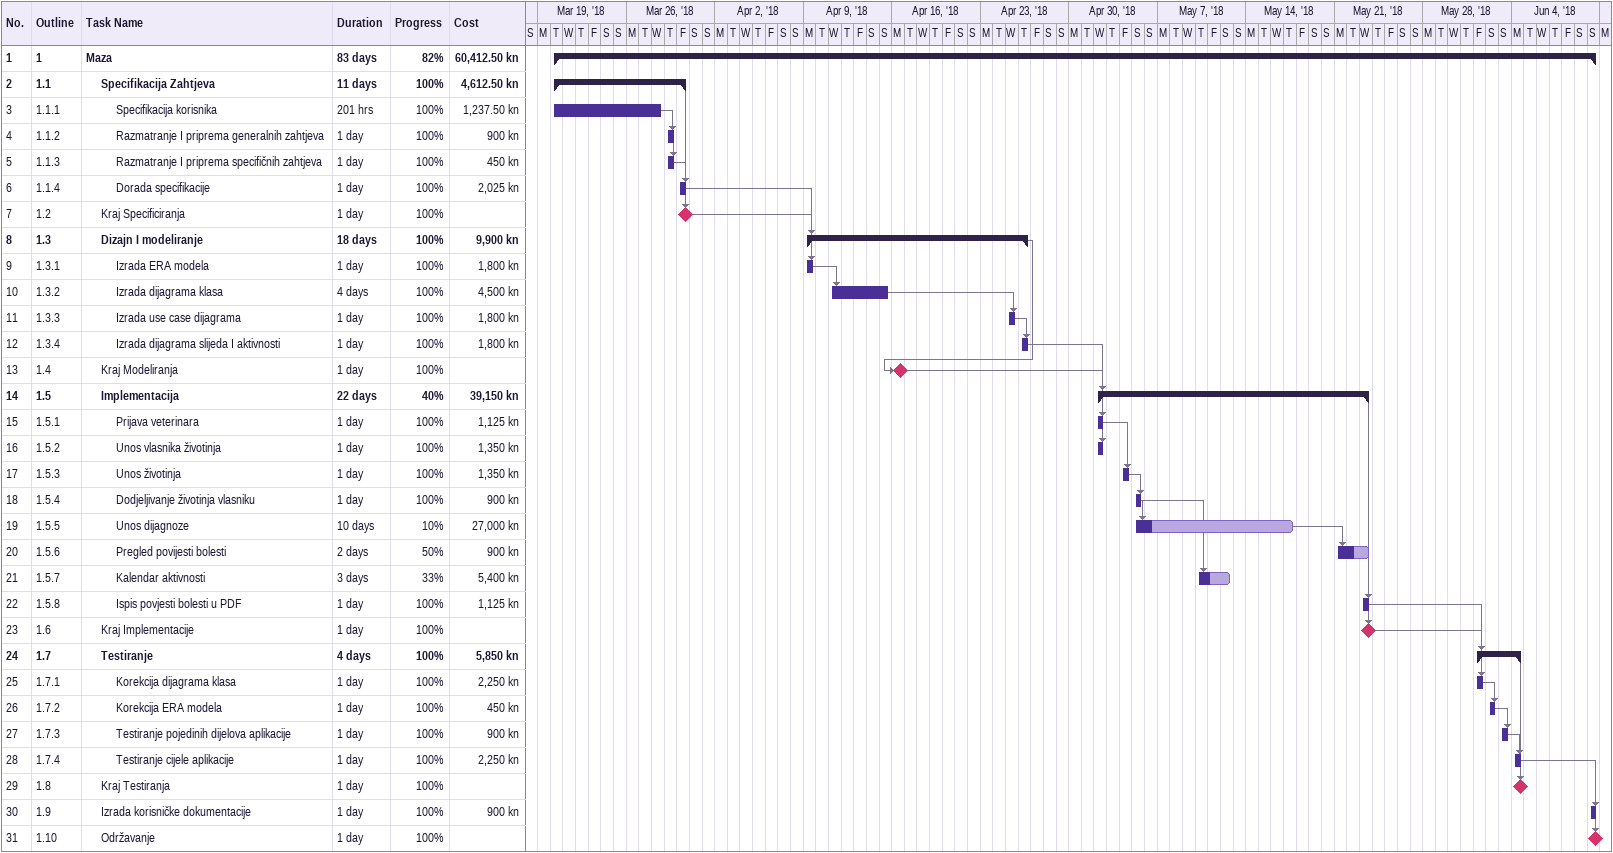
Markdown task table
| ID | WBS | Task | Duration | Start | Finish | Predecessors | % complete | Cost (kn) |
|---|---|---|---|---|---|---|---|---|
| 1 | 1 | **Maza** | 83d | 2018-03-20 | 2018-06-10 |  | 82 | 60412.50 |
| 2 | 1.1 | **Specifikacija Zahtjeva** | 11d | 2018-03-20 | 2018-03-30 |  | 100 | 4612.50 |
| 3 | 1.1.1 | Specifikacija korisnika | 201h | 2018-03-20 | 2018-03-28 |  | 100 | 1237.50 |
| 4 | 1.1.2 | Razmatranje I priprema generalnih zahtjeva | 1d | 2018-03-29 | 2018-03-29 | 3 | 100 | 900 |
| 5 | 1.1.3 | Razmatranje I priprema specifičnih zahtjeva | 1d | 2018-03-29 | 2018-03-29 | 4 | 100 | 450 |
| 6 | 1.1.4 | Dorada specifikacije | 1d | 2018-03-30 | 2018-03-30 | 5 | 100 | 2025 |
| 7 | 1.2 | Kraj Specificiranja | 1d | 2018-03-30 | 2018-03-30 | 2 | 100 |  |
| 8 | 1.3 | **Dizajn I modeliranje** | 18d | 2018-04-09 | 2018-04-26 | 7 | 100 | 9900 |
| 9 | 1.3.1 | Izrada ERA modela | 1d | 2018-04-09 | 2018-04-09 | 6 | 100 | 1800 |
| 10 | 1.3.2 | Izrada dijagrama klasa | 4d | 2018-04-11 | 2018-04-15 | 9 | 100 | 4500 |
| 11 | 1.3.3 | Izrada use case dijagrama | 1d | 2018-04-25 | 2018-04-25 | 10 | 100 | 1800 |
| 12 | 1.3.4 | Izrada dijagrama slijeda I aktivnosti | 1d | 2018-04-26 | 2018-04-26 | 11 | 100 | 1800 |
| 13 | 1.4 | Kraj Modeliranja | 1d | 2018-04-16 | 2018-04-16 | 8 | 100 |  |
| 14 | 1.5 | **Implementacija** | 22d | 2018-05-02 | 2018-05-23 | 13 | 40 | 39150 |
| 15 | 1.5.1 | Prijava veterinara | 1d | 2018-05-02 | 2018-05-02 | 12 | 100 | 1125 |
| 16 | 1.5.2 | Unos vlasnika životinja | 1d | 2018-05-02 | 2018-05-02 | 15 | 100 | 1350 |
| 17 | 1.5.3 | Unos životinja | 1d | 2018-05-04 | 2018-05-04 | 15 | 100 | 1350 |
| 18 | 1.5.4 | Dodjeljivanje životinja vlasniku | 1d | 2018-05-05 | 2018-05-05 | 17 | 100 | 900 |
| 19 | 1.5.5 | Unos dijagnoze | 10d | 2018-05-05 | 2018-05-17 | 18 | 10 | 27000 |
| 20 | 1.5.6 | Pregled povijesti bolesti | 2d | 2018-05-21 | 2018-05-23 | 19 | 50 | 900 |
| 21 | 1.5.7 | Kalendar aktivnosti | 3d | 2018-05-10 | 2018-05-12 | 18 | 33 | 5400 |
| 22 | 1.5.8 | Ispis povjesti bolesti u PDF | 1d | 2018-05-23 | 2018-05-23 | 20 | 100 | 1125 |
| 23 | 1.6 | Kraj Implementacije | 1d | 2018-05-23 | 2018-05-23 | 14 | 100 |  |
| 24 | 1.7 | **Testiranje** | 4d | 2018-06-01 | 2018-06-04 | 23 | 100 | 5850 |
| 25 | 1.7.1 | Korekcija dijagrama klasa | 1d | 2018-06-01 | 2018-06-01 | 22 | 100 | 2250 |
| 26 | 1.7.2 | Korekcija ERA modela | 1d | 2018-06-02 | 2018-06-02 | 25 | 100 | 450 |
| 27 | 1.7.3 | Testiranje pojedinih dijelova aplikacije | 1d | 2018-06-03 | 2018-06-03 | 26 | 100 | 900 |
| 28 | 1.7.4 | Testiranje cijele aplikacije | 1d | 2018-06-04 | 2018-06-04 | 27 | 100 | 2250 |
| 29 | 1.8 | Kraj Testiranja | 1d | 2018-06-04 | 2018-06-04 | 24 | 100 |  |
| 30 | 1.9 | Izrada korisničke dokumentacije | 1d | 2018-06-10 | 2018-06-10 | 28 | 100 | 900 |
| 31 | 1.10 | Održavanje | 1d | 2018-06-10 | 2018-06-10 | 30 | 100 |  |
